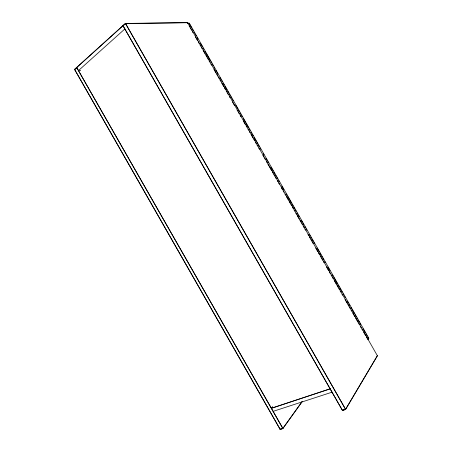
<?xml version="1.0" encoding="UTF-8"?>
<svg xmlns="http://www.w3.org/2000/svg" width="452" height="452" viewBox="0 0 452 452"><rect width="100%" height="100%" fill="white"/><g stroke="black" fill="none" stroke-linecap="round" stroke-linejoin="round"><path stroke-width="0.68" d="M377.341 355.673L345.577 409.252L342.43 410.207M342.458 410.444L122.972 25.64L342.458 410.444L345.611 409.484L377.454 355.735M368.691 337.989L367.77 339.401L367.951 339.718L368.872 338.305L189.292 23.108L187.574 23.131M332.045 392.183L273.155 411.343M302.106 401.534L282.862 428.338L280.104 429.174M187.648 22.6L125.419 23.431L74.546 69.438L280.121 429.4L282.879 428.564L302.179 401.664M280.121 429.4L282.941 428.473L76.687 67.501L282.879 428.564M272.697 406.591L271.33 408.337L330.226 388.81L271.398 408.258M74.546 69.438L125.52 23.425L345.661 409.399L342.514 410.354M74.733 69.563L76.874 67.625M123.159 25.787L125.605 23.577L187.642 22.73M189.218 23.634L189.473 23.425L187.755 23.447M80.654 70.371L78.462 70.602L124.859 28.951M74.653 69.427L280.183 429.315M189.569 24.25L191.659 27.928M192.36 29.154L193.411 30.99M194.106 32.216L194.806 33.442M195.501 34.668L196.202 35.894M197.253 37.731L197.948 38.957M200.394 43.251L202.49 46.929M203.185 48.155L203.886 49.381M204.931 51.217L205.632 52.443M206.332 53.669L210.174 60.415M210.869 61.641L211.57 62.868M212.27 64.094L213.316 65.93M214.016 67.156L214.711 68.382M215.762 70.224L216.457 71.45M217.158 72.676L217.858 73.902M219.949 77.58L221 79.416M221.7 80.642L222.395 81.868M223.446 83.71L224.141 84.936M224.842 86.162L226.938 89.841M227.633 91.067L228.684 92.903M229.379 94.129L230.079 95.355M230.78 96.581L231.825 98.417M232.526 99.643L233.221 100.869M235.667 105.163L237.763 108.842M238.464 110.068L239.509 111.904M240.21 113.13L240.905 114.356M241.605 115.582L242.306 116.808M243.351 118.65L245.447 122.328M246.148 123.554L248.589 127.843M249.289 129.069L249.99 130.295M251.035 132.137L251.736 133.363M252.431 134.589L253.131 135.815M254.177 137.651L256.273 141.329M256.973 142.555L257.668 143.781M258.369 145.007L259.42 146.849M260.115 148.075L260.815 149.301M263.262 153.59L263.957 154.816M266.053 158.494L267.098 160.33M267.799 161.556L268.499 162.782M270.94 167.076L273.036 170.754M273.737 171.98L274.782 173.817M275.483 175.043L276.183 176.269M276.878 177.495L277.579 178.721M278.624 180.563L279.325 181.789M281.771 186.077L283.867 189.755M286.308 194.049L287.009 195.275M287.709 196.501L291.551 203.242M292.246 204.468L292.947 205.694M293.642 206.92L294.693 208.762M295.388 209.988L296.088 211.214M297.139 213.05L297.834 214.276M298.535 215.502L299.23 216.728M301.326 220.406L302.377 222.243M303.072 223.469L303.772 224.695M304.817 226.537L305.518 227.763M306.219 228.989L306.914 230.215M309.36 234.503L310.061 235.729M310.756 236.955L311.456 238.181M312.157 239.407L313.202 241.249M313.903 242.475L314.598 243.701M317.044 247.99L319.14 251.668M319.841 252.894L320.886 254.736M321.587 255.962L322.282 257.188M322.982 258.414L323.677 259.64M324.728 261.476L325.429 262.702M327.869 266.996L329.966 270.675M332.412 274.963L333.107 276.189M333.808 277.415L337.65 284.155M338.35 285.381L339.045 286.608M339.746 287.834L340.791 289.675M341.492 290.902L342.192 292.128M343.237 293.964L343.938 295.19M344.633 296.416L345.334 297.642M347.43 301.32L348.475 303.162M349.176 304.388L349.876 305.614M350.921 307.45L351.622 308.676M352.317 309.902L354.413 313.581M355.114 314.807L356.159 316.649M356.86 317.875L357.56 319.101M358.255 320.327L359.306 322.163M360.001 323.389L360.702 324.615M363.148 328.909L365.239 332.587M365.939 333.813L366.99 335.65M367.685 336.876L368.386 338.102M187.569 22.6L377.414 355.803M189.151 25.905L189.851 27.131M190.552 28.357L191.597 30.199M192.298 31.425L192.998 32.651M195.445 36.945L197.541 40.629M198.242 41.855L199.292 43.697M199.987 44.923L200.688 46.149M201.389 47.375L202.084 48.601M203.134 50.443L205.231 54.121M205.931 55.353L206.982 57.189M207.677 58.421L208.378 59.647M209.078 60.873L209.779 62.099M210.824 63.941L211.525 65.167M213.971 69.461L216.067 73.145M216.768 74.371L217.813 76.213M218.514 77.439L219.214 78.665M219.915 79.891L220.61 81.117M221.661 82.959L223.757 86.637M224.458 87.869L225.508 89.705M226.203 90.937L226.904 92.163M227.605 93.389L228.3 94.615M229.35 96.457L230.051 97.683M232.497 101.977L234.594 105.661M237.04 109.955L237.741 111.181M238.441 112.407L239.136 113.633M240.187 115.475L240.888 116.701M243.334 120.995L245.43 124.679M246.131 125.905L246.826 127.131M247.877 128.973L248.577 130.199M249.272 131.425L249.973 132.651M251.024 134.493L253.12 138.171M253.821 139.402L254.516 140.629M255.566 142.47L256.267 143.696M256.968 144.922L257.663 146.149M258.713 147.99L259.414 149.216M262.906 155.352L263.957 157.194M264.657 158.42L265.352 159.646M266.403 161.488L267.104 162.714M267.799 163.94L271.646 170.686M272.347 171.918L273.042 173.144M273.742 174.37L274.793 176.212M275.488 177.438L276.189 178.664M277.24 180.506L277.94 181.732M278.635 182.958L279.336 184.184M281.432 187.868L282.483 189.704M283.184 190.936L283.879 192.162M284.929 194.004L285.63 195.23M286.325 196.456L288.427 200.134M289.122 201.366L290.173 203.202M290.873 204.428L291.568 205.66M292.269 206.886L293.32 208.728M294.015 209.954L294.715 211.18M295.766 213.022L296.461 214.248M297.162 215.474L299.258 219.152M299.958 220.384L301.009 222.22M301.704 223.452L302.405 224.678M303.106 225.904L304.156 227.746M304.851 228.972L305.552 230.198M307.998 234.492L308.699 235.718M309.4 236.944L310.095 238.176M310.795 239.402L311.846 241.238M312.541 242.47L313.242 243.696M315.688 247.99L317.784 251.668M318.485 252.9L319.536 254.736M320.231 255.962L320.931 257.194M321.632 258.42L322.677 260.262M323.378 261.488L324.078 262.714M326.525 267.008L328.621 270.686M329.322 271.918L330.372 273.754M331.067 274.985L331.768 276.212M332.469 277.438L333.164 278.664M334.214 280.506L336.311 284.184M337.011 285.41L338.062 287.252M338.757 288.478L339.458 289.709M340.158 290.935L340.859 292.161M341.904 294.003L342.605 295.229M345.051 299.523L347.147 303.202M347.848 304.433L348.893 306.27M349.594 307.501L350.294 308.727M350.995 309.953L351.69 311.179M352.741 313.021L354.837 316.699M355.538 317.925L357.984 322.225M358.685 323.451L359.38 324.677M360.43 326.519L361.131 327.745M361.832 328.971L362.527 330.197M363.577 332.039L365.674 335.717M366.374 336.949L367.075 338.175M125.419 23.431L345.611 409.484"/></g></svg>
